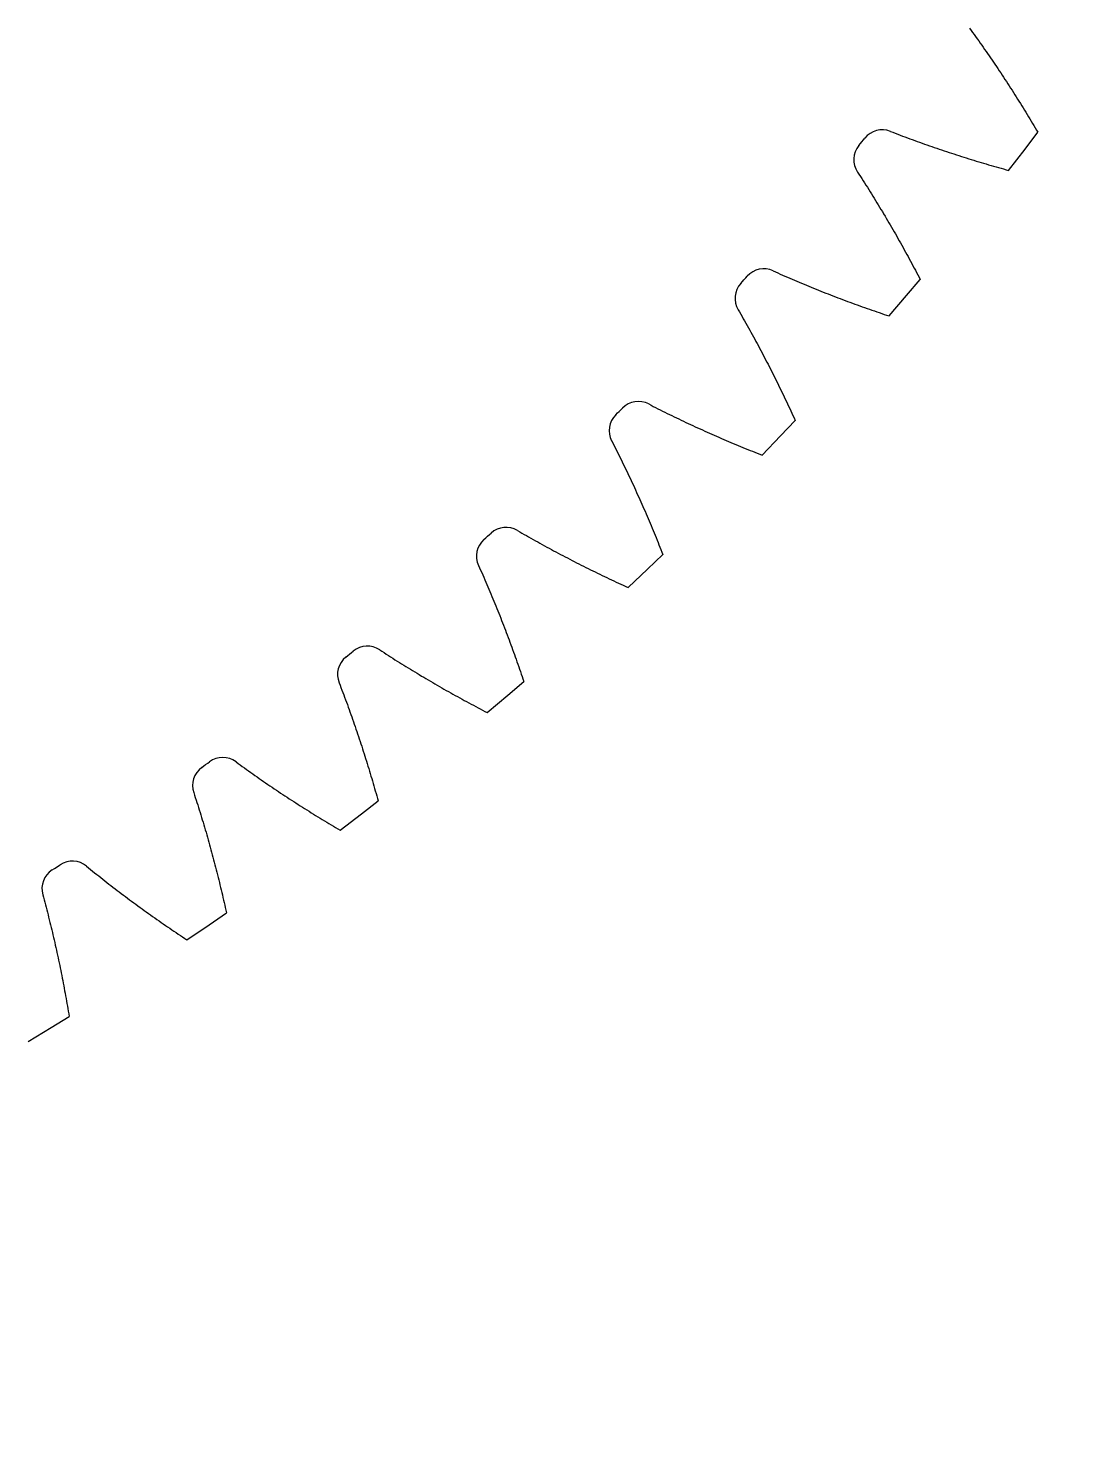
# Model space of a CAD drawing. Header units: inches. Extents: x -337 to 409, y -412 to 336.
# Drawn here: x -146.67 to -115.62, y 97.51 to 139.48 of the extents above; entities that cross this region are included whole.
import ezdxf

# ---------------------------------------------------------------- set-up
doc = ezdxf.new("R2010")
doc.units = ezdxf.units.IN
doc.header["$MEASUREMENT"] = 0

msp = doc.modelspace()

# ---------------------------------------------------------------- linework, layer by layer
at = {"color": 7, "linetype": 'Continuous'}
for p, q in [((-118.742, 139.477), (-118.696, 139.416)), ((-118.696, 139.416), (-118.65, 139.353)), ((-118.65, 139.353), (-118.605, 139.291)), ((-118.605, 139.291), (-118.56, 139.229)), ((-118.56, 139.229), (-118.515, 139.166)), ((-118.515, 139.166), (-118.47, 139.104)), ((-118.47, 139.104), (-118.426, 139.041)), ((-118.426, 139.041), (-118.381, 138.978)), ((-118.381, 138.978), (-118.337, 138.916)), ((-118.337, 138.916), (-118.293, 138.852)), ((-118.293, 138.852), (-118.248, 138.79)), ((-118.248, 138.79), (-118.204, 138.726)), ((-118.204, 138.726), (-118.161, 138.663)), ((-118.161, 138.663), (-118.117, 138.6)), ((-118.117, 138.6), (-118.074, 138.536)), ((-118.074, 138.536), (-118.03, 138.472)), ((-118.03, 138.472), (-117.987, 138.409)), ((-117.987, 138.409), (-117.944, 138.345)), ((-117.944, 138.345), (-117.901, 138.281)), ((-117.901, 138.281), (-117.858, 138.217)), ((-117.858, 138.217), (-117.816, 138.153)), ((-117.816, 138.153), (-117.773, 138.089)), ((-117.773, 138.089), (-117.731, 138.024)), ((-117.731, 138.024), (-117.689, 137.96)), ((-117.689, 137.96), (-117.647, 137.896)), ((-117.647, 137.896), (-117.605, 137.831)), ((-117.605, 137.831), (-117.563, 137.767)), ((-117.563, 137.767), (-117.521, 137.702)), ((-117.521, 137.702), (-117.48, 137.637)), ((-117.48, 137.637), (-117.438, 137.572)), ((-117.438, 137.572), (-117.397, 137.507)), ((-117.397, 137.507), (-117.356, 137.442)), ((-117.356, 137.442), (-117.315, 137.377)), ((-117.315, 137.377), (-117.274, 137.312)), ((-117.274, 137.312), (-117.233, 137.247)), ((-117.233, 137.247), (-117.193, 137.181)), ((-117.193, 137.181), (-117.152, 137.116)), ((-117.152, 137.116), (-117.112, 137.05)), ((-117.112, 137.05), (-117.072, 136.985)), ((-117.072, 136.985), (-117.032, 136.919)), ((-117.032, 136.919), (-116.992, 136.853)), ((-116.992, 136.853), (-116.952, 136.787)), ((-121.088, 136.42), (-121.016, 136.392)), ((-121.016, 136.392), (-120.944, 136.364)), ((-116.952, 136.787), (-116.912, 136.721)), ((-116.912, 136.721), (-116.873, 136.655)), ((-116.873, 136.655), (-116.833, 136.589)), ((-116.833, 136.589), (-116.794, 136.523)), ((-116.794, 136.523), (-116.755, 136.457)), ((-116.755, 136.457), (-116.716, 136.391)), ((-120.944, 136.364), (-120.873, 136.336)), ((-120.873, 136.336), (-120.801, 136.309)), ((-120.801, 136.309), (-120.729, 136.281)), ((-120.729, 136.281), (-120.657, 136.254)), ((-120.657, 136.254), (-120.585, 136.227)), ((-120.585, 136.227), (-120.513, 136.201)), ((-120.513, 136.201), (-120.44, 136.174)), ((-120.44, 136.174), (-120.368, 136.148)), ((-120.368, 136.148), (-120.296, 136.121)), ((-120.296, 136.121), (-120.223, 136.095)), ((-120.223, 136.095), (-120.151, 136.07)), ((-120.151, 136.07), (-120.078, 136.044)), ((-120.078, 136.044), (-120.006, 136.018)), ((-120.006, 136.018), (-119.933, 135.993)), ((-119.933, 135.993), (-119.86, 135.968)), ((-119.86, 135.968), (-119.787, 135.943)), ((-119.787, 135.943), (-119.715, 135.918)), ((-119.715, 135.918), (-119.642, 135.893)), ((-119.642, 135.893), (-119.569, 135.868)), ((-119.569, 135.868), (-119.496, 135.844)), ((-119.496, 135.844), (-119.423, 135.82)), ((-119.423, 135.82), (-119.35, 135.796)), ((-119.35, 135.796), (-119.277, 135.772)), ((-119.277, 135.772), (-119.203, 135.748)), ((-119.203, 135.748), (-119.13, 135.724)), ((-119.13, 135.724), (-119.057, 135.701)), ((-119.057, 135.701), (-118.984, 135.677)), ((-118.984, 135.677), (-118.91, 135.654)), ((-118.91, 135.654), (-118.837, 135.631)), ((-118.837, 135.631), (-118.763, 135.608)), ((-118.763, 135.608), (-118.69, 135.585)), ((-118.69, 135.585), (-118.616, 135.563)), ((-118.616, 135.563), (-118.543, 135.54)), ((-118.543, 135.54), (-118.469, 135.518)), ((-122.065, 135.213), (-122.023, 135.148)), ((-122.023, 135.148), (-121.981, 135.084)), ((-118.469, 135.518), (-118.395, 135.496)), ((-118.395, 135.496), (-118.322, 135.474)), ((-118.322, 135.474), (-118.248, 135.452)), ((-118.248, 135.452), (-118.174, 135.43)), ((-118.174, 135.43), (-118.1, 135.409)), ((-118.1, 135.409), (-118.026, 135.387)), ((-118.026, 135.387), (-117.952, 135.366)), ((-117.952, 135.366), (-117.878, 135.345)), ((-117.878, 135.345), (-117.804, 135.324)), ((-117.804, 135.324), (-117.73, 135.303)), ((-117.73, 135.303), (-117.656, 135.282)), ((-117.656, 135.282), (-117.582, 135.262)), ((-121.981, 135.084), (-121.939, 135.019)), ((-121.939, 135.019), (-121.897, 134.955)), ((-121.897, 134.955), (-121.856, 134.89)), ((-121.856, 134.89), (-121.814, 134.825)), ((-121.814, 134.825), (-121.773, 134.76)), ((-121.773, 134.76), (-121.731, 134.695)), ((-121.731, 134.695), (-121.69, 134.63)), ((-121.69, 134.63), (-121.65, 134.565)), ((-121.65, 134.565), (-121.609, 134.5)), ((-121.609, 134.5), (-121.568, 134.434)), ((-121.568, 134.434), (-121.528, 134.369)), ((-121.528, 134.369), (-121.488, 134.303)), ((-121.488, 134.303), (-121.448, 134.238)), ((-121.448, 134.238), (-121.408, 134.172)), ((-121.408, 134.172), (-121.368, 134.106)), ((-121.368, 134.106), (-121.328, 134.04)), ((-121.328, 134.04), (-121.289, 133.974)), ((-121.289, 133.974), (-121.249, 133.908)), ((-121.249, 133.908), (-121.21, 133.841)), ((-121.21, 133.841), (-121.171, 133.775)), ((-121.171, 133.775), (-121.132, 133.709)), ((-121.132, 133.709), (-121.093, 133.642)), ((-121.093, 133.642), (-121.055, 133.576)), ((-121.055, 133.576), (-121.016, 133.509)), ((-121.016, 133.509), (-120.978, 133.442)), ((-120.978, 133.442), (-120.94, 133.376)), ((-120.94, 133.376), (-120.902, 133.309)), ((-120.902, 133.309), (-120.864, 133.242)), ((-120.864, 133.242), (-120.826, 133.175)), ((-120.826, 133.175), (-120.788, 133.108)), ((-120.788, 133.108), (-120.751, 133.04)), ((-120.751, 133.04), (-120.713, 132.973)), ((-120.713, 132.973), (-120.676, 132.906)), ((-120.676, 132.906), (-120.639, 132.838)), ((-120.639, 132.838), (-120.602, 132.771)), ((-120.602, 132.771), (-120.565, 132.703)), ((-120.565, 132.703), (-120.528, 132.636)), ((-120.528, 132.636), (-120.492, 132.568)), ((-124.568, 132.282), (-124.498, 132.25)), ((-124.498, 132.25), (-124.428, 132.219)), ((-124.428, 132.219), (-124.358, 132.187)), ((-124.358, 132.187), (-124.287, 132.156)), ((-120.492, 132.568), (-120.455, 132.5)), ((-120.455, 132.5), (-120.419, 132.432)), ((-120.419, 132.432), (-120.383, 132.364)), ((-120.383, 132.364), (-120.347, 132.297)), ((-120.347, 132.297), (-120.311, 132.228)), ((-120.311, 132.228), (-120.275, 132.16)), ((-124.287, 132.156), (-124.217, 132.125)), ((-124.217, 132.125), (-124.147, 132.094)), ((-124.147, 132.094), (-124.076, 132.064)), ((-124.076, 132.064), (-124.005, 132.033)), ((-124.005, 132.033), (-123.935, 132.003)), ((-123.935, 132.003), (-123.864, 131.973)), ((-123.864, 131.973), (-123.793, 131.943)), ((-123.793, 131.943), (-123.722, 131.913)), ((-123.722, 131.913), (-123.651, 131.883)), ((-123.651, 131.883), (-123.58, 131.854)), ((-123.58, 131.854), (-123.509, 131.824)), ((-123.509, 131.824), (-123.437, 131.795)), ((-123.437, 131.795), (-123.366, 131.766)), ((-123.366, 131.766), (-123.295, 131.737)), ((-120.275, 132.16), (-120.239, 132.092)), ((-120.239, 132.092), (-120.204, 132.024)), ((-123.295, 131.737), (-123.223, 131.709)), ((-123.223, 131.709), (-123.152, 131.68)), ((-123.152, 131.68), (-123.08, 131.652)), ((-123.08, 131.652), (-123.009, 131.624)), ((-123.009, 131.624), (-122.937, 131.595)), ((-122.937, 131.595), (-122.865, 131.568)), ((-122.865, 131.568), (-122.794, 131.54)), ((-122.794, 131.54), (-122.722, 131.512)), ((-122.722, 131.512), (-122.65, 131.485)), ((-122.65, 131.485), (-122.578, 131.458)), ((-122.578, 131.458), (-122.506, 131.43)), ((-122.506, 131.43), (-122.434, 131.403)), ((-122.434, 131.403), (-122.362, 131.376)), ((-122.362, 131.376), (-122.29, 131.35)), ((-122.29, 131.35), (-122.217, 131.323)), ((-125.608, 131.128), (-125.569, 131.061)), ((-125.569, 131.061), (-125.53, 130.995)), ((-125.53, 130.995), (-125.492, 130.928)), ((-125.492, 130.928), (-125.453, 130.861)), ((-122.217, 131.323), (-122.145, 131.297)), ((-122.145, 131.297), (-122.073, 131.27)), ((-122.073, 131.27), (-122, 131.244)), ((-122, 131.244), (-121.928, 131.218)), ((-121.928, 131.218), (-121.855, 131.193)), ((-121.855, 131.193), (-121.783, 131.167)), ((-121.783, 131.167), (-121.71, 131.141)), ((-121.71, 131.141), (-121.638, 131.116)), ((-121.638, 131.116), (-121.565, 131.091)), ((-121.565, 131.091), (-121.492, 131.065)), ((-121.492, 131.065), (-121.419, 131.041)), ((-121.419, 131.041), (-121.347, 131.016)), ((-121.347, 131.016), (-121.274, 130.991)), ((-121.274, 130.991), (-121.201, 130.967)), ((-121.201, 130.967), (-121.128, 130.942)), ((-125.453, 130.861), (-125.415, 130.795)), ((-125.415, 130.795), (-125.377, 130.728)), ((-125.377, 130.728), (-125.339, 130.661)), ((-125.339, 130.661), (-125.301, 130.594)), ((-125.301, 130.594), (-125.264, 130.526)), ((-125.264, 130.526), (-125.227, 130.459)), ((-125.227, 130.459), (-125.189, 130.392)), ((-125.189, 130.392), (-125.152, 130.324)), ((-125.152, 130.324), (-125.115, 130.257)), ((-125.115, 130.257), (-125.079, 130.189)), ((-125.079, 130.189), (-125.042, 130.121)), ((-125.042, 130.121), (-125.005, 130.054)), ((-125.005, 130.054), (-124.969, 129.986)), ((-124.969, 129.986), (-124.933, 129.918)), ((-124.933, 129.918), (-124.897, 129.85)), ((-124.897, 129.85), (-124.861, 129.782)), ((-124.861, 129.782), (-124.826, 129.714)), ((-124.826, 129.714), (-124.79, 129.645)), ((-124.79, 129.645), (-124.755, 129.577)), ((-124.755, 129.577), (-124.719, 129.509)), ((-124.719, 129.509), (-124.684, 129.44)), ((-124.684, 129.44), (-124.649, 129.371)), ((-124.649, 129.371), (-124.615, 129.303)), ((-124.615, 129.303), (-124.58, 129.234)), ((-124.58, 129.234), (-124.545, 129.165)), ((-124.545, 129.165), (-124.511, 129.096)), ((-124.511, 129.096), (-124.477, 129.028)), ((-124.477, 129.028), (-124.442, 128.959)), ((-124.442, 128.959), (-124.409, 128.89)), ((-124.409, 128.89), (-124.375, 128.821)), ((-124.375, 128.821), (-124.341, 128.751)), ((-124.341, 128.751), (-124.308, 128.682)), ((-124.308, 128.682), (-124.274, 128.613)), ((-124.274, 128.613), (-124.241, 128.543)), ((-124.241, 128.543), (-124.208, 128.474)), ((-124.208, 128.474), (-124.175, 128.404)), ((-128.261, 128.332), (-128.192, 128.297)), ((-128.192, 128.297), (-128.124, 128.261)), ((-128.124, 128.261), (-128.055, 128.226)), ((-128.055, 128.226), (-127.987, 128.192)), ((-127.987, 128.192), (-127.918, 128.157)), ((-127.918, 128.157), (-127.849, 128.122)), ((-127.849, 128.122), (-127.78, 128.088)), ((-127.78, 128.088), (-127.712, 128.054)), ((-127.712, 128.054), (-127.642, 128.02)), ((-127.642, 128.02), (-127.573, 127.986)), ((-124.175, 128.404), (-124.142, 128.335)), ((-124.142, 128.335), (-124.109, 128.265)), ((-124.109, 128.265), (-124.076, 128.195)), ((-124.076, 128.195), (-124.044, 128.125)), ((-124.044, 128.125), (-124.012, 128.056)), ((-124.012, 128.056), (-123.98, 127.986)), ((-127.573, 127.986), (-127.504, 127.953)), ((-127.504, 127.953), (-127.435, 127.919)), ((-127.435, 127.919), (-127.365, 127.886)), ((-127.365, 127.886), (-127.296, 127.853)), ((-127.296, 127.853), (-127.226, 127.82)), ((-127.226, 127.82), (-127.157, 127.787)), ((-127.157, 127.787), (-127.087, 127.754)), ((-127.087, 127.754), (-127.017, 127.721)), ((-127.017, 127.721), (-126.948, 127.689)), ((-126.948, 127.689), (-126.878, 127.657)), ((-126.878, 127.657), (-126.808, 127.625)), ((-126.808, 127.625), (-126.738, 127.593)), ((-126.738, 127.593), (-126.668, 127.561)), ((-123.98, 127.986), (-123.948, 127.916)), ((-123.948, 127.916), (-123.916, 127.846)), ((-129.359, 127.234), (-129.324, 127.165)), ((-129.324, 127.165), (-129.289, 127.097)), ((-126.668, 127.561), (-126.597, 127.529)), ((-126.597, 127.529), (-126.527, 127.498)), ((-126.527, 127.498), (-126.457, 127.467)), ((-126.457, 127.467), (-126.387, 127.436)), ((-126.387, 127.436), (-126.316, 127.404)), ((-126.316, 127.404), (-126.246, 127.374)), ((-126.246, 127.374), (-126.175, 127.343)), ((-126.175, 127.343), (-126.105, 127.312)), ((-126.105, 127.312), (-126.034, 127.282)), ((-126.034, 127.282), (-125.963, 127.251)), ((-125.963, 127.251), (-125.892, 127.221)), ((-125.892, 127.221), (-125.821, 127.191)), ((-125.821, 127.191), (-125.751, 127.161)), ((-125.751, 127.161), (-125.68, 127.132)), ((-129.289, 127.097), (-129.254, 127.028)), ((-129.254, 127.028), (-129.219, 126.96)), ((-129.219, 126.96), (-129.184, 126.891)), ((-129.184, 126.891), (-129.15, 126.822)), ((-129.15, 126.822), (-129.115, 126.753)), ((-129.115, 126.753), (-129.081, 126.684)), ((-125.68, 127.132), (-125.609, 127.102)), ((-125.609, 127.102), (-125.537, 127.073)), ((-125.537, 127.073), (-125.466, 127.043)), ((-125.466, 127.043), (-125.395, 127.014)), ((-125.395, 127.014), (-125.324, 126.985)), ((-125.324, 126.985), (-125.252, 126.956)), ((-125.252, 126.956), (-125.181, 126.927)), ((-125.181, 126.927), (-125.11, 126.899)), ((-125.11, 126.899), (-125.038, 126.87)), ((-125.038, 126.87), (-124.966, 126.842)), ((-124.966, 126.842), (-124.895, 126.814)), ((-129.081, 126.684), (-129.047, 126.615)), ((-129.047, 126.615), (-129.013, 126.546)), ((-129.013, 126.546), (-128.98, 126.477)), ((-128.98, 126.477), (-128.946, 126.408)), ((-128.946, 126.408), (-128.913, 126.338)), ((-128.913, 126.338), (-128.88, 126.269)), ((-128.88, 126.269), (-128.847, 126.199)), ((-128.847, 126.199), (-128.814, 126.13)), ((-128.814, 126.13), (-128.781, 126.06)), ((-128.781, 126.06), (-128.749, 125.99)), ((-128.749, 125.99), (-128.716, 125.92)), ((-128.716, 125.92), (-128.684, 125.85)), ((-128.684, 125.85), (-128.652, 125.781)), ((-128.652, 125.781), (-128.62, 125.71)), ((-128.62, 125.71), (-128.588, 125.64)), ((-128.588, 125.64), (-128.557, 125.57)), ((-128.557, 125.57), (-128.525, 125.5)), ((-128.525, 125.5), (-128.494, 125.43)), ((-128.494, 125.43), (-128.463, 125.359)), ((-128.463, 125.359), (-128.432, 125.289)), ((-128.432, 125.289), (-128.401, 125.218)), ((-128.401, 125.218), (-128.37, 125.148)), ((-128.37, 125.148), (-128.339, 125.077)), ((-128.339, 125.077), (-128.309, 125.007)), ((-128.309, 125.007), (-128.279, 124.936)), ((-128.279, 124.936), (-128.249, 124.865)), ((-128.249, 124.865), (-128.219, 124.794)), ((-128.219, 124.794), (-128.189, 124.723)), ((-128.189, 124.723), (-128.159, 124.652)), ((-128.159, 124.652), (-128.129, 124.581)), ((-132.155, 124.581), (-132.088, 124.542)), ((-132.088, 124.542), (-132.022, 124.503)), ((-132.022, 124.503), (-131.955, 124.464)), ((-131.955, 124.464), (-131.889, 124.426)), ((-131.889, 124.426), (-131.822, 124.388)), ((-131.822, 124.388), (-131.755, 124.35)), ((-131.755, 124.35), (-131.688, 124.312)), ((-131.688, 124.312), (-131.621, 124.274)), ((-131.621, 124.274), (-131.554, 124.237)), ((-131.554, 124.237), (-131.486, 124.199)), ((-128.129, 124.581), (-128.1, 124.51)), ((-128.1, 124.51), (-128.071, 124.439)), ((-128.071, 124.439), (-128.041, 124.368)), ((-128.041, 124.368), (-128.012, 124.296)), ((-128.012, 124.296), (-127.983, 124.225)), ((-127.983, 124.225), (-127.955, 124.154)), ((-131.486, 124.199), (-131.419, 124.162)), ((-131.419, 124.162), (-131.352, 124.125)), ((-131.352, 124.125), (-131.284, 124.088)), ((-131.284, 124.088), (-131.216, 124.051)), ((-131.216, 124.051), (-131.149, 124.015)), ((-131.149, 124.015), (-131.081, 123.978)), ((-131.081, 123.978), (-131.013, 123.942)), ((-131.013, 123.942), (-130.945, 123.906)), ((-130.945, 123.906), (-130.877, 123.87)), ((-130.877, 123.87), (-130.809, 123.834)), ((-130.809, 123.834), (-130.741, 123.798)), ((-130.741, 123.798), (-130.673, 123.763)), ((-127.955, 124.154), (-127.926, 124.082)), ((-127.926, 124.082), (-127.898, 124.011)), ((-127.898, 124.011), (-127.869, 123.939)), ((-127.869, 123.939), (-127.841, 123.868)), ((-133.309, 123.541), (-133.277, 123.471)), ((-133.277, 123.471), (-133.246, 123.401)), ((-133.246, 123.401), (-133.214, 123.331)), ((-130.673, 123.763), (-130.604, 123.727)), ((-130.604, 123.727), (-130.536, 123.692)), ((-130.536, 123.692), (-130.467, 123.657)), ((-130.467, 123.657), (-130.399, 123.622)), ((-130.399, 123.622), (-130.33, 123.587)), ((-130.33, 123.587), (-130.261, 123.553)), ((-130.261, 123.553), (-130.193, 123.518)), ((-130.193, 123.518), (-130.124, 123.484)), ((-130.124, 123.484), (-130.055, 123.449)), ((-130.055, 123.449), (-129.986, 123.415)), ((-129.986, 123.415), (-129.917, 123.381)), ((-129.917, 123.381), (-129.848, 123.347)), ((-133.214, 123.331), (-133.183, 123.26)), ((-133.183, 123.26), (-133.152, 123.19)), ((-133.152, 123.19), (-133.121, 123.119)), ((-133.121, 123.119), (-133.091, 123.049)), ((-133.091, 123.049), (-133.06, 122.978)), ((-133.06, 122.978), (-133.03, 122.907)), ((-129.848, 123.347), (-129.779, 123.314)), ((-129.779, 123.314), (-129.709, 123.28)), ((-129.709, 123.28), (-129.64, 123.247)), ((-129.64, 123.247), (-129.571, 123.214)), ((-129.571, 123.214), (-129.501, 123.18)), ((-129.501, 123.18), (-129.431, 123.147)), ((-129.431, 123.147), (-129.362, 123.115)), ((-129.362, 123.115), (-129.292, 123.082)), ((-129.292, 123.082), (-129.223, 123.049)), ((-129.223, 123.049), (-129.153, 123.017)), ((-129.153, 123.017), (-129.083, 122.984)), ((-129.083, 122.984), (-129.013, 122.952)), ((-129.013, 122.952), (-128.943, 122.92)), ((-133.03, 122.907), (-133, 122.837)), ((-133, 122.837), (-132.97, 122.766)), ((-132.97, 122.766), (-132.94, 122.695)), ((-132.94, 122.695), (-132.91, 122.624)), ((-132.91, 122.624), (-132.881, 122.553)), ((-132.881, 122.553), (-132.852, 122.481)), ((-128.943, 122.92), (-128.873, 122.888)), ((-132.852, 122.481), (-132.822, 122.41)), ((-132.822, 122.41), (-132.793, 122.339)), ((-132.793, 122.339), (-132.765, 122.268)), ((-132.765, 122.268), (-132.736, 122.196)), ((-132.736, 122.196), (-132.707, 122.125)), ((-132.707, 122.125), (-132.679, 122.053)), ((-132.679, 122.053), (-132.651, 121.981)), ((-132.651, 121.981), (-132.623, 121.91)), ((-132.623, 121.91), (-132.595, 121.838)), ((-132.595, 121.838), (-132.567, 121.766)), ((-132.567, 121.766), (-132.54, 121.695)), ((-132.54, 121.695), (-132.512, 121.623)), ((-132.512, 121.623), (-132.485, 121.551)), ((-132.485, 121.551), (-132.458, 121.479)), ((-132.458, 121.479), (-132.431, 121.407)), ((-132.431, 121.407), (-132.404, 121.335)), ((-132.404, 121.335), (-132.377, 121.262)), ((-136.24, 121.038), (-136.176, 120.996)), ((-136.176, 120.996), (-136.111, 120.954)), ((-136.111, 120.954), (-136.047, 120.912)), ((-136.047, 120.912), (-135.982, 120.87)), ((-135.982, 120.87), (-135.917, 120.828)), ((-132.377, 121.262), (-132.351, 121.19)), ((-132.351, 121.19), (-132.324, 121.118)), ((-132.324, 121.118), (-132.298, 121.045)), ((-132.298, 121.045), (-132.272, 120.973)), ((-132.272, 120.973), (-132.246, 120.901)), ((-132.246, 120.901), (-132.22, 120.828)), ((-135.917, 120.828), (-135.853, 120.787)), ((-135.853, 120.787), (-135.788, 120.745)), ((-135.788, 120.745), (-135.723, 120.704)), ((-135.723, 120.704), (-135.657, 120.663)), ((-135.657, 120.663), (-135.592, 120.622)), ((-135.592, 120.622), (-135.527, 120.582)), ((-135.527, 120.582), (-135.462, 120.541)), ((-135.462, 120.541), (-135.396, 120.501)), ((-135.396, 120.501), (-135.331, 120.46)), ((-135.331, 120.46), (-135.265, 120.42)), ((-132.22, 120.828), (-132.194, 120.756)), ((-132.194, 120.756), (-132.169, 120.683)), ((-132.169, 120.683), (-132.143, 120.61)), ((-132.143, 120.61), (-132.118, 120.538)), ((-132.118, 120.538), (-132.093, 120.465)), ((-132.093, 120.465), (-132.068, 120.392)), ((-137.447, 120.061), (-137.419, 119.989)), ((-135.265, 120.42), (-135.199, 120.38)), ((-135.199, 120.38), (-135.133, 120.341)), ((-135.133, 120.341), (-135.067, 120.301)), ((-135.067, 120.301), (-135.001, 120.261)), ((-135.001, 120.261), (-134.935, 120.222)), ((-134.935, 120.222), (-134.869, 120.183)), ((-134.869, 120.183), (-134.802, 120.144)), ((-134.802, 120.144), (-134.736, 120.105)), ((-134.736, 120.105), (-134.67, 120.066)), ((-134.67, 120.066), (-134.603, 120.028)), ((-134.603, 120.028), (-134.536, 119.989)), ((-132.068, 120.392), (-132.043, 120.319)), ((-132.043, 120.319), (-132.018, 120.246)), ((-132.018, 120.246), (-131.994, 120.173)), ((-131.994, 120.173), (-131.969, 120.1)), ((-137.419, 119.989), (-137.391, 119.917)), ((-137.391, 119.917), (-137.363, 119.845)), ((-137.363, 119.845), (-137.336, 119.773)), ((-137.336, 119.773), (-137.309, 119.701)), ((-137.309, 119.701), (-137.282, 119.629)), ((-137.282, 119.629), (-137.255, 119.557)), ((-134.536, 119.989), (-134.47, 119.951)), ((-134.47, 119.951), (-134.403, 119.912)), ((-134.403, 119.912), (-134.336, 119.874)), ((-134.336, 119.874), (-134.269, 119.836)), ((-134.269, 119.836), (-134.202, 119.799)), ((-134.202, 119.799), (-134.135, 119.761)), ((-134.135, 119.761), (-134.068, 119.723)), ((-134.068, 119.723), (-134, 119.686)), ((-134, 119.686), (-133.933, 119.649)), ((-133.933, 119.649), (-133.866, 119.612)), ((-133.866, 119.612), (-133.798, 119.575)), ((-137.255, 119.557), (-137.228, 119.485)), ((-137.228, 119.485), (-137.201, 119.413)), ((-137.201, 119.413), (-137.175, 119.341)), ((-137.175, 119.341), (-137.149, 119.268)), ((-137.149, 119.268), (-137.123, 119.196)), ((-137.123, 119.196), (-137.097, 119.124)), ((-133.798, 119.575), (-133.731, 119.538)), ((-133.731, 119.538), (-133.663, 119.501)), ((-133.663, 119.501), (-133.595, 119.464)), ((-133.595, 119.464), (-133.528, 119.428)), ((-133.528, 119.428), (-133.46, 119.392)), ((-133.46, 119.392), (-133.392, 119.356)), ((-133.392, 119.356), (-133.324, 119.319)), ((-133.324, 119.319), (-133.256, 119.284)), ((-133.256, 119.284), (-133.188, 119.248)), ((-133.188, 119.248), (-133.119, 119.212)), ((-133.119, 119.212), (-133.051, 119.177)), ((-137.097, 119.124), (-137.071, 119.051)), ((-137.071, 119.051), (-137.046, 118.978)), ((-137.046, 118.978), (-137.02, 118.906)), ((-137.02, 118.906), (-136.995, 118.833)), ((-136.995, 118.833), (-136.97, 118.76)), ((-136.97, 118.76), (-136.945, 118.687)), ((-136.945, 118.687), (-136.92, 118.615)), ((-136.92, 118.615), (-136.896, 118.542)), ((-136.896, 118.542), (-136.871, 118.469)), ((-136.871, 118.469), (-136.847, 118.396)), ((-136.847, 118.396), (-136.823, 118.323)), ((-136.823, 118.323), (-136.799, 118.249)), ((-136.799, 118.249), (-136.775, 118.176)), ((-136.775, 118.176), (-136.751, 118.103)), ((-136.751, 118.103), (-136.728, 118.03)), ((-136.728, 118.03), (-136.705, 117.956)), ((-136.705, 117.956), (-136.681, 117.883)), ((-140.505, 117.714), (-140.443, 117.669)), ((-140.443, 117.669), (-140.381, 117.623)), ((-140.381, 117.623), (-140.318, 117.578)), ((-140.318, 117.578), (-140.256, 117.533)), ((-140.256, 117.533), (-140.194, 117.488)), ((-136.681, 117.883), (-136.658, 117.809)), ((-136.658, 117.809), (-136.635, 117.736)), ((-136.635, 117.736), (-136.613, 117.662)), ((-136.613, 117.662), (-136.59, 117.589)), ((-136.59, 117.589), (-136.568, 117.515)), ((-136.568, 117.515), (-136.545, 117.442)), ((-140.194, 117.488), (-140.131, 117.443)), ((-140.131, 117.443), (-140.068, 117.398)), ((-140.068, 117.398), (-140.006, 117.354)), ((-140.006, 117.354), (-139.943, 117.309)), ((-139.943, 117.309), (-139.88, 117.265)), ((-139.88, 117.265), (-139.817, 117.221)), ((-139.817, 117.221), (-139.754, 117.177)), ((-139.754, 117.177), (-139.69, 117.133)), ((-139.69, 117.133), (-139.627, 117.09)), ((-139.627, 117.09), (-139.563, 117.046)), ((-136.545, 117.442), (-136.523, 117.368)), ((-136.523, 117.368), (-136.501, 117.294)), ((-136.501, 117.294), (-136.479, 117.22)), ((-136.479, 117.22), (-136.458, 117.147)), ((-136.458, 117.147), (-136.436, 117.073)), ((-141.761, 116.801), (-141.737, 116.728)), ((-141.737, 116.728), (-141.713, 116.655)), ((-139.563, 117.046), (-139.5, 117.003)), ((-139.5, 117.003), (-139.436, 116.96)), ((-139.436, 116.96), (-139.372, 116.917)), ((-139.372, 116.917), (-139.308, 116.874)), ((-139.308, 116.874), (-139.244, 116.831)), ((-139.244, 116.831), (-139.18, 116.789)), ((-139.18, 116.789), (-139.116, 116.746)), ((-139.116, 116.746), (-139.052, 116.704)), ((-139.052, 116.704), (-138.987, 116.662)), ((-138.987, 116.662), (-138.923, 116.62)), ((-136.436, 117.073), (-136.415, 116.999)), ((-136.415, 116.999), (-136.393, 116.925)), ((-136.393, 116.925), (-136.372, 116.851)), ((-136.372, 116.851), (-136.351, 116.777)), ((-136.351, 116.777), (-136.33, 116.703)), ((-136.33, 116.703), (-136.31, 116.629)), ((-141.713, 116.655), (-141.689, 116.582)), ((-141.689, 116.582), (-141.666, 116.509)), ((-141.666, 116.509), (-141.642, 116.436)), ((-141.642, 116.436), (-141.619, 116.362)), ((-141.619, 116.362), (-141.596, 116.289)), ((-141.596, 116.289), (-141.573, 116.215)), ((-138.923, 116.62), (-138.858, 116.578)), ((-138.858, 116.578), (-138.794, 116.536)), ((-138.794, 116.536), (-138.729, 116.494)), ((-138.729, 116.494), (-138.664, 116.453)), ((-138.664, 116.453), (-138.599, 116.411)), ((-138.599, 116.411), (-138.535, 116.37)), ((-138.535, 116.37), (-138.469, 116.329)), ((-138.469, 116.329), (-138.404, 116.288)), ((-138.404, 116.288), (-138.339, 116.247)), ((-138.339, 116.247), (-138.274, 116.206)), ((-136.31, 116.629), (-136.289, 116.554)), ((-141.573, 116.215), (-141.55, 116.142)), ((-141.55, 116.142), (-141.527, 116.068)), ((-141.527, 116.068), (-141.505, 115.995)), ((-141.505, 115.995), (-141.483, 115.921)), ((-141.483, 115.921), (-141.461, 115.847)), ((-141.461, 115.847), (-141.439, 115.773)), ((-138.274, 116.206), (-138.208, 116.165)), ((-138.208, 116.165), (-138.143, 116.125)), ((-138.143, 116.125), (-138.077, 116.085)), ((-138.077, 116.085), (-138.012, 116.044)), ((-138.012, 116.044), (-137.946, 116.004)), ((-137.946, 116.004), (-137.88, 115.964)), ((-137.88, 115.964), (-137.815, 115.925)), ((-137.815, 115.925), (-137.749, 115.885)), ((-137.749, 115.885), (-137.683, 115.845)), ((-137.683, 115.845), (-137.617, 115.806)), ((-141.439, 115.773), (-141.417, 115.7)), ((-141.417, 115.7), (-141.395, 115.626)), ((-141.395, 115.626), (-141.374, 115.552)), ((-141.374, 115.552), (-141.353, 115.478)), ((-141.353, 115.478), (-141.332, 115.404)), ((-141.332, 115.404), (-141.311, 115.33)), ((-137.617, 115.806), (-137.55, 115.767)), ((-137.55, 115.767), (-137.484, 115.728)), ((-137.484, 115.728), (-137.418, 115.689)), ((-141.311, 115.33), (-141.29, 115.256)), ((-141.29, 115.256), (-141.27, 115.181)), ((-141.27, 115.181), (-141.249, 115.107)), ((-141.249, 115.107), (-141.229, 115.033)), ((-141.229, 115.033), (-141.209, 114.959)), ((-144.938, 114.618), (-144.878, 114.57)), ((-144.878, 114.57), (-144.818, 114.521)), ((-141.209, 114.959), (-141.189, 114.884)), ((-141.189, 114.884), (-141.169, 114.81)), ((-141.169, 114.81), (-141.149, 114.736)), ((-141.149, 114.736), (-141.13, 114.661)), ((-141.13, 114.661), (-141.111, 114.587)), ((-141.111, 114.587), (-141.092, 114.512)), ((-144.818, 114.521), (-144.759, 114.472)), ((-144.759, 114.472), (-144.699, 114.424)), ((-144.699, 114.424), (-144.639, 114.376)), ((-144.639, 114.376), (-144.579, 114.328)), ((-144.579, 114.328), (-144.518, 114.28)), ((-144.518, 114.28), (-144.458, 114.232)), ((-144.458, 114.232), (-144.398, 114.185)), ((-144.398, 114.185), (-144.337, 114.137)), ((-141.092, 114.512), (-141.073, 114.438)), ((-141.073, 114.438), (-141.054, 114.363)), ((-141.054, 114.363), (-141.035, 114.288)), ((-141.035, 114.288), (-141.016, 114.213)), ((-141.016, 114.213), (-140.998, 114.139)), ((-146.24, 113.772), (-146.22, 113.698)), ((-144.337, 114.137), (-144.276, 114.09)), ((-144.276, 114.09), (-144.215, 114.043)), ((-144.215, 114.043), (-144.155, 113.996)), ((-144.155, 113.996), (-144.094, 113.949)), ((-144.094, 113.949), (-144.032, 113.902)), ((-144.032, 113.902), (-143.971, 113.855)), ((-143.971, 113.855), (-143.91, 113.809)), ((-143.91, 113.809), (-143.848, 113.763)), ((-143.848, 113.763), (-143.787, 113.716)), ((-140.998, 114.139), (-140.98, 114.064)), ((-140.98, 114.064), (-140.962, 113.989)), ((-140.962, 113.989), (-140.944, 113.914)), ((-140.944, 113.914), (-140.926, 113.84)), ((-140.926, 113.84), (-140.908, 113.765)), ((-140.908, 113.765), (-140.891, 113.69)), ((-146.22, 113.698), (-146.2, 113.624)), ((-146.2, 113.624), (-146.18, 113.549)), ((-146.18, 113.549), (-146.16, 113.475)), ((-146.16, 113.475), (-146.14, 113.401)), ((-146.14, 113.401), (-146.121, 113.326)), ((-146.121, 113.326), (-146.102, 113.252)), ((-143.787, 113.716), (-143.725, 113.67)), ((-143.725, 113.67), (-143.663, 113.624)), ((-143.663, 113.624), (-143.601, 113.579)), ((-143.601, 113.579), (-143.54, 113.533)), ((-143.54, 113.533), (-143.477, 113.488)), ((-143.477, 113.488), (-143.415, 113.442)), ((-143.415, 113.442), (-143.353, 113.397)), ((-143.353, 113.397), (-143.291, 113.352)), ((-143.291, 113.352), (-143.228, 113.307)), ((-143.228, 113.307), (-143.166, 113.262)), ((-140.891, 113.69), (-140.873, 113.615)), ((-140.873, 113.615), (-140.856, 113.54)), ((-140.856, 113.54), (-140.839, 113.465)), ((-140.839, 113.465), (-140.822, 113.39)), ((-140.822, 113.39), (-140.805, 113.314)), ((-140.805, 113.314), (-140.789, 113.239)), ((-146.102, 113.252), (-146.083, 113.177)), ((-146.083, 113.177), (-146.064, 113.103)), ((-146.064, 113.103), (-146.045, 113.028)), ((-146.045, 113.028), (-146.026, 112.953)), ((-146.026, 112.953), (-146.008, 112.879)), ((-143.166, 113.262), (-143.103, 113.217)), ((-143.103, 113.217), (-143.041, 113.173)), ((-143.041, 113.173), (-142.978, 113.128)), ((-142.978, 113.128), (-142.915, 113.084)), ((-142.915, 113.084), (-142.852, 113.04)), ((-142.852, 113.04), (-142.789, 112.995)), ((-142.789, 112.995), (-142.726, 112.951)), ((-142.726, 112.951), (-142.662, 112.908)), ((-142.662, 112.908), (-142.599, 112.864)), ((-146.008, 112.879), (-145.99, 112.804)), ((-145.99, 112.804), (-145.972, 112.729)), ((-145.972, 112.729), (-145.954, 112.654)), ((-145.954, 112.654), (-145.936, 112.579)), ((-145.936, 112.579), (-145.919, 112.504)), ((-145.919, 112.504), (-145.902, 112.429)), ((-142.599, 112.864), (-142.536, 112.82)), ((-142.536, 112.82), (-142.472, 112.777)), ((-142.472, 112.777), (-142.409, 112.734)), ((-142.409, 112.734), (-142.345, 112.69)), ((-142.345, 112.69), (-142.281, 112.647)), ((-142.281, 112.647), (-142.217, 112.604)), ((-142.217, 112.604), (-142.153, 112.561)), ((-142.153, 112.561), (-142.089, 112.519)), ((-142.089, 112.519), (-142.025, 112.476)), ((-142.025, 112.476), (-141.961, 112.434)), ((-145.902, 112.429), (-145.885, 112.354)), ((-145.885, 112.354), (-145.868, 112.279)), ((-145.868, 112.279), (-145.851, 112.204)), ((-145.851, 112.204), (-145.834, 112.129)), ((-145.834, 112.129), (-145.817, 112.054)), ((-145.817, 112.054), (-145.801, 111.978)), ((-145.801, 111.978), (-145.785, 111.903)), ((-145.785, 111.903), (-145.769, 111.828)), ((-145.769, 111.828), (-145.753, 111.753)), ((-145.753, 111.753), (-145.737, 111.677)), ((-145.737, 111.677), (-145.722, 111.602)), ((-145.722, 111.602), (-145.706, 111.527)), ((-145.706, 111.527), (-145.691, 111.451)), ((-145.691, 111.451), (-145.676, 111.376)), ((-145.676, 111.376), (-145.661, 111.3)), ((-145.661, 111.3), (-145.646, 111.225)), ((-145.646, 111.225), (-145.632, 111.149)), ((-145.632, 111.149), (-145.617, 111.073)), ((-145.617, 111.073), (-145.603, 110.998)), ((-145.603, 110.998), (-145.589, 110.922)), ((-145.589, 110.922), (-145.575, 110.847)), ((-145.575, 110.847), (-145.561, 110.771)), ((-145.561, 110.771), (-145.547, 110.695)), ((-145.547, 110.695), (-145.534, 110.619)), ((-145.534, 110.619), (-145.52, 110.544)), ((-145.52, 110.544), (-145.507, 110.468)), ((-145.507, 110.468), (-145.494, 110.392)), ((-145.494, 110.392), (-145.481, 110.316)), ((-145.481, 110.316), (-145.468, 110.24)), ((-145.468, 110.24), (-145.455, 110.164))]:
    msp.add_line(p, q, dxfattribs=at)
at = {"color": 7, "linetype": 'Continuous', "flags": 128}
for points in [[(-117.582, 135.262), (-117.095, 135.893), (-116.716, 136.391)], [(-122.026, 135.998), (-121.976, 136.06), (-121.937, 136.108)], [(-121.937, 136.108), (-121.887, 136.17), (-121.848, 136.218)], [(-125.528, 131.91), (-125.474, 131.969), (-125.433, 132.015)], [(-125.433, 132.015), (-125.38, 132.074), (-125.338, 132.12)], [(-121.128, 130.942), (-120.609, 131.546), (-120.204, 132.024)], [(-129.238, 128.01), (-129.182, 128.067), (-129.138, 128.111)], [(-129.138, 128.111), (-129.082, 128.167), (-129.038, 128.211)], [(-124.895, 126.814), (-124.345, 127.39), (-123.916, 127.846)], [(-133.148, 124.311), (-133.089, 124.364), (-133.042, 124.406)], [(-133.042, 124.406), (-132.983, 124.459), (-132.937, 124.501)], [(-128.873, 122.888), (-128.294, 123.435), (-127.841, 123.868)], [(-137.246, 120.82), (-137.184, 120.87), (-137.135, 120.91)], [(-137.135, 120.91), (-137.074, 120.96), (-137.025, 120.999)], [(-133.051, 119.177), (-132.444, 119.692), (-131.969, 120.1)], [(-141.52, 117.55), (-141.456, 117.596), (-141.406, 117.633)], [(-141.406, 117.633), (-141.341, 117.68), (-141.291, 117.716)], [(-137.418, 115.689), (-136.784, 116.172), (-136.289, 116.554)], [(-145.96, 114.507), (-145.894, 114.55), (-145.841, 114.584)], [(-145.841, 114.584), (-145.775, 114.628), (-145.723, 114.662)], [(-141.961, 112.434), (-141.303, 112.883), (-140.789, 113.239)], [(-146.668, 109.421), (-145.988, 109.835), (-145.455, 110.164)]]:
    msp.add_lwpolyline(points, dxfattribs=at)
at = {"color": 7, "linetype": 'Continuous'}
for centre, start, end in [((-121.33, 135.801), 68.5912, 141.0905), ((-121.511, 135.579), 140.8903, 213.413), ((-124.843, 131.676), 65.6023, 138.0876), ((-125.034, 131.464), 137.9005, 210.4107), ((-128.567, 127.742), 62.6063, 135.0862), ((-128.769, 127.54), 134.893, 207.4125), ((-132.491, 124.007), 59.5965, 132.0837), ((-132.704, 123.816), 131.903, 204.4062), ((-136.606, 120.483), 56.6013, 129.0856), ((-136.828, 120.303), 128.9088, 201.4028), ((-141.13, 117.011), 125.9084, 198.4045), ((-140.899, 117.179), 53.5984, 126.0955), ((-145.36, 114.104), 50.6055, 123.0805), ((-145.599, 113.949), 122.9118, 195.4036)]:
    msp.add_arc(centre, 0.665, start, end, dxfattribs=at)
msp.add_ellipse((-201.837, 200.81), major_axis=(-135.5, 0), ratio=1, dxfattribs=at)

doc.saveas('drawing.dxf')
